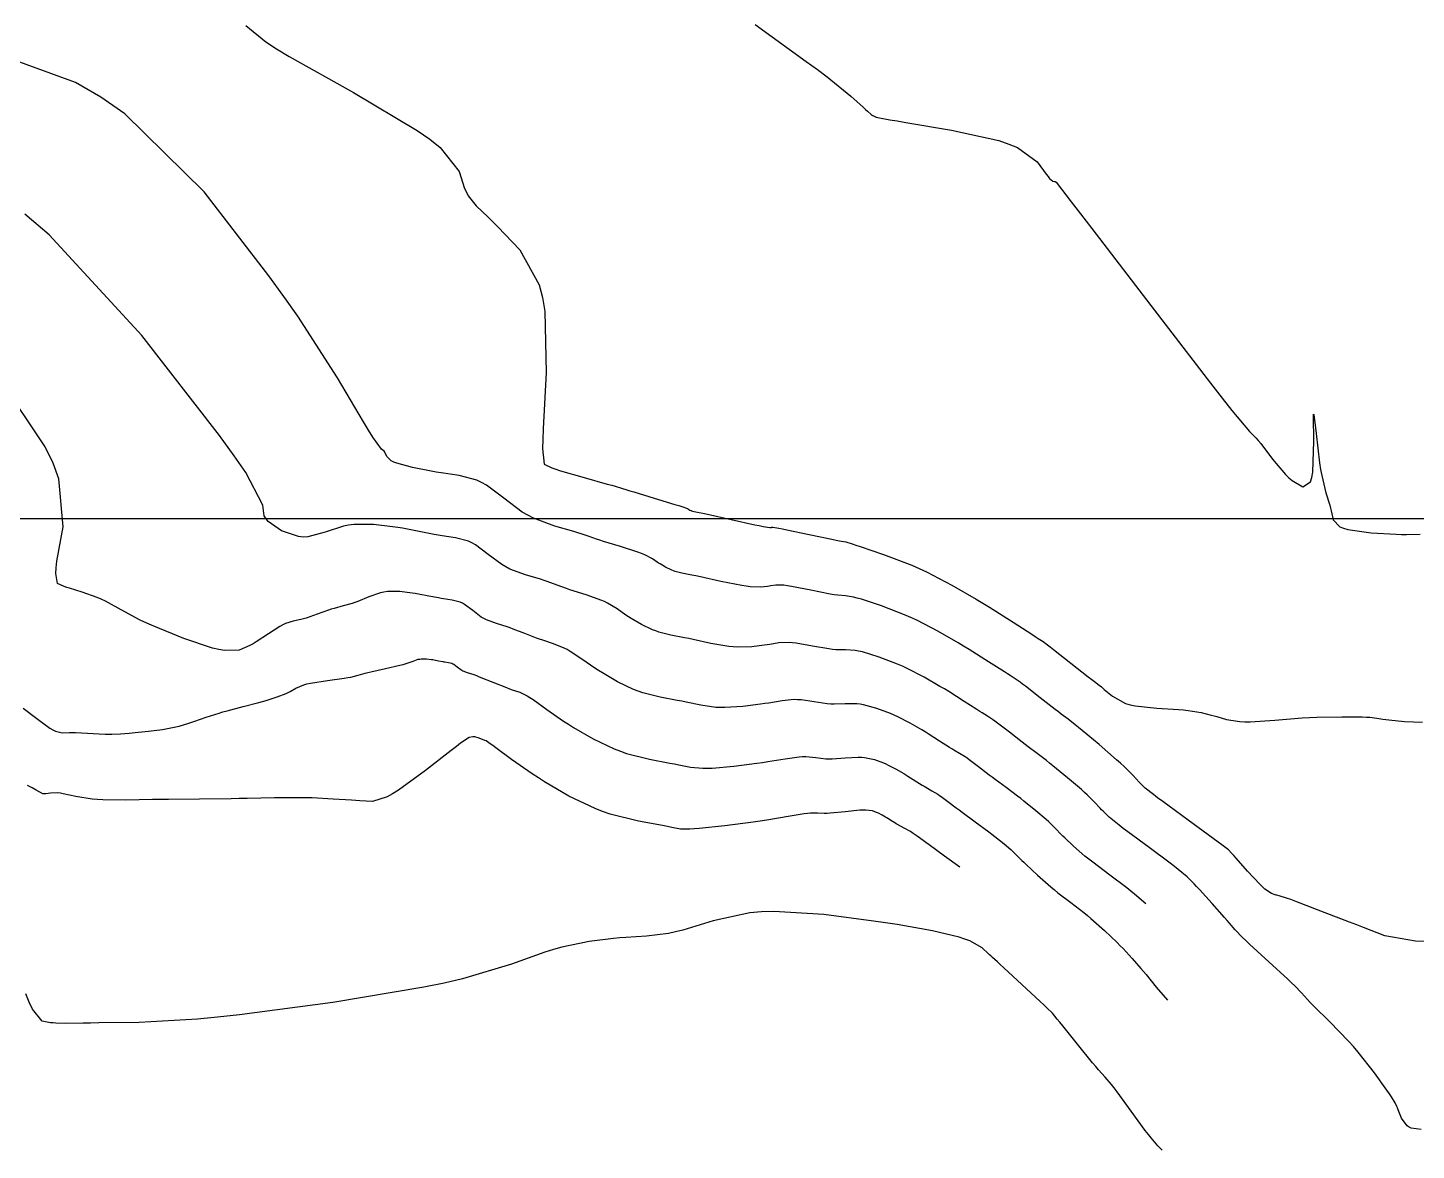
# Model space of a CAD drawing. Header units: metres. Extents: x 837117 to 838479, y 1189012 to 1191015.
# Drawn here: x 837605 to 837662.7, y 1189027.7 to 1189074.3 of the extents above; entities that cross this region are included whole.
import ezdxf

# ---------------------------------------------------------------- set-up
doc = ezdxf.new("R2010")
doc.units = ezdxf.units.M
doc.header["$LTSCALE"] = 0.3
for name, color, linetype in [('COTAS 10', 1, 'Continuous'), ('COTAS INT', 252, 'Continuous'), ('MARCO IMP', 130, 'Continuous')]:
    doc.layers.add(name, color=color, linetype=linetype)

msp = doc.modelspace()

# ---------------------------------------------------------------- linework, layer by layer
at = {"layer": 'COTAS 10'}
for points in [[(837635.206, 1189074.4), (837637.332, 1189072.866), (837637.791, 1189072.525), (837638.193, 1189072.22), (837639.181, 1189071.421), (837639.688, 1189070.962), (837639.789, 1189070.872), (837639.871, 1189070.798), (837640.026, 1189070.662), (837640.07, 1189070.631), (837640.084, 1189070.623), (837640.097, 1189070.615), (837640.151, 1189070.587), (837640.208, 1189070.564), (837640.224, 1189070.558), (837640.24, 1189070.553), (837640.299, 1189070.536), (837640.806, 1189070.447), (837641.104, 1189070.397), (837641.47, 1189070.335), (837643.364, 1189070.017), (837645.333, 1189069.577), (837645.748, 1189069.438), (837646.105, 1189069.291), (837646.922, 1189068.7), (837647.294, 1189068.186), (837647.37, 1189068.088), (837647.435, 1189068.01), (837647.574, 1189067.889), (837647.634, 1189067.886), (837647.649, 1189067.882), (837647.663, 1189067.877), (837647.708, 1189067.848), (837648.335, 1189067.04), (837648.716, 1189066.544), (837649.187, 1189065.93), (837651.637, 1189062.729), (837654.114, 1189059.511), (837654.602, 1189058.886), (837655.004, 1189058.376), (837655.741, 1189057.497), (837655.995, 1189057.246), (837656.093, 1189057.132), (837656.202, 1189056.999), (837656.694, 1189056.359), (837657.232, 1189055.716), (837657.37, 1189055.582), (837657.504, 1189055.466), (837657.947, 1189055.203), (837658.269, 1189055.409), (837658.326, 1189055.588), (837658.368, 1189055.82), (837658.405, 1189057.1), (837658.387, 1189058.138), (837658.395, 1189058.217), (837658.408, 1189058.207), (837658.504, 1189057.419), (837658.647, 1189056.205), (837658.69, 1189055.925), (837658.735, 1189055.671), (837658.91, 1189054.957), (837659.069, 1189054.449), (837659.104, 1189054.323), (837659.134, 1189054.205), (837659.211, 1189053.832), (837659.483, 1189053.551), (837659.637, 1189053.49), (837659.825, 1189053.436), (837660.788, 1189053.303), (837661.82, 1189053.241), (837662.052, 1189053.232), (837662.261, 1189053.226), (837662.819, 1189053.237)], [(837604.811, 1189046.016), (837605.372, 1189045.588), (837605.918, 1189045.195), (837606.04, 1189045.123), (837606.148, 1189045.066), (837606.431, 1189044.995), (837606.73, 1189045.012), (837606.847, 1189045.011), (837606.98, 1189045.008), (837608.211, 1189044.941), (837608.355, 1189044.937), (837608.486, 1189044.935), (837608.856, 1189044.948), (837609.21, 1189044.983), (837609.331, 1189044.995), (837609.462, 1189045.008), (837610.02, 1189045.065), (837610.595, 1189045.137), (837610.737, 1189045.159), (837610.871, 1189045.183), (837611.293, 1189045.278), (837611.691, 1189045.396), (837611.81, 1189045.434), (837611.932, 1189045.475), (837612.405, 1189045.64), (837612.944, 1189045.817), (837613.108, 1189045.865), (837613.278, 1189045.913), (837613.946, 1189046.084), (837614.595, 1189046.248), (837614.753, 1189046.291), (837614.902, 1189046.334), (837615.364, 1189046.484), (837615.726, 1189046.629), (837615.813, 1189046.669), (837615.893, 1189046.71), (837616.134, 1189046.854), (837616.459, 1189046.99), (837616.592, 1189047.025), (837616.743, 1189047.058), (837617.447, 1189047.167), (837618.145, 1189047.261), (837618.294, 1189047.285), (837618.422, 1189047.308), (837618.726, 1189047.382), (837619.006, 1189047.467), (837619.12, 1189047.496), (837619.25, 1189047.527), (837619.85, 1189047.662), (837620.457, 1189047.802), (837620.59, 1189047.837), (837620.708, 1189047.87), (837621.01, 1189047.975), (837621.218, 1189048.046), (837621.277, 1189048.058), (837621.337, 1189048.066), (837621.556, 1189048.066), (837621.77, 1189048.041), (837621.826, 1189048.033), (837621.88, 1189048.024), (837622.064, 1189047.99), (837622.232, 1189047.956), (837622.277, 1189047.948), (837622.32, 1189047.94), (837622.469, 1189047.919), (837622.611, 1189047.88), (837622.65, 1189047.862), (837622.69, 1189047.84), (837622.832, 1189047.734), (837622.982, 1189047.621), (837623.026, 1189047.595), (837623.072, 1189047.571), (837623.247, 1189047.505), (837623.521, 1189047.413), (837623.63, 1189047.372), (837623.752, 1189047.325), (837624.311, 1189047.103), (837624.879, 1189046.876), (837625.006, 1189046.827), (837625.121, 1189046.784), (837625.43, 1189046.677), (837625.74, 1189046.527), (837625.855, 1189046.456), (837625.983, 1189046.373), (837626.553, 1189045.969), (837627.246, 1189045.484), (837627.452, 1189045.351), (837627.664, 1189045.218), (837628.48, 1189044.742), (837629.358, 1189044.325), (837629.609, 1189044.23), (837629.864, 1189044.143), (837630.813, 1189043.904), (837631.667, 1189043.741), (837631.862, 1189043.703), (837632.039, 1189043.668), (837632.527, 1189043.566), (837633.028, 1189043.523), (837633.213, 1189043.525), (837633.417, 1189043.534), (837634.321, 1189043.614), (837635.276, 1189043.734), (837635.513, 1189043.767), (837635.738, 1189043.8), (837636.451, 1189043.919), (837637.034, 1189043.999), (837637.177, 1189044.007), (837637.311, 1189044.01), (837637.731, 1189043.97), (837638.141, 1189043.921), (837638.269, 1189043.918), (837638.404, 1189043.919), (837638.945, 1189043.96), (837639.488, 1189043.991), (837639.624, 1189043.986), (837639.754, 1189043.975), (837640.17, 1189043.883), (837640.535, 1189043.743), (837640.632, 1189043.701), (837640.727, 1189043.657), (837641.059, 1189043.487), (837641.376, 1189043.303), (837641.462, 1189043.252), (837641.548, 1189043.199), (837642.143, 1189042.823), (837642.219, 1189042.777), (837642.293, 1189042.733), (837642.544, 1189042.591), (837642.792, 1189042.444), (837642.863, 1189042.397), (837642.936, 1189042.348), (837643.208, 1189042.147), (837643.554, 1189041.884), (837643.673, 1189041.795), (837643.801, 1189041.7), (837644.349, 1189041.3), (837644.905, 1189040.89), (837645.039, 1189040.789), (837645.164, 1189040.693), (837645.543, 1189040.389), (837645.822, 1189040.149), (837645.885, 1189040.093), (837645.941, 1189040.042), (837646.088, 1189039.895), (837646.281, 1189039.701), (837646.366, 1189039.62), (837646.464, 1189039.527), (837646.932, 1189039.093), (837647.483, 1189038.606), (837647.633, 1189038.48), (837647.783, 1189038.358), (837648.315, 1189037.948), (837648.851, 1189037.535), (837649.002, 1189037.411), (837649.154, 1189037.283), (837649.714, 1189036.784), (837650.237, 1189036.286), (837650.366, 1189036.159), (837650.488, 1189036.036), (837650.869, 1189035.629), (837651.226, 1189035.217), (837651.332, 1189035.091), (837651.441, 1189034.96), (837651.863, 1189034.443), (837652.328, 1189033.902)]]:
    msp.add_lwpolyline(points, dxfattribs=at)
at = {"layer": 'COTAS INT'}
for points in [[(837614.056, 1189074.352), (837614.887, 1189073.674), (837615.326, 1189073.393), (837615.855, 1189073.072), (837618.522, 1189071.575), (837621.177, 1189070.002), (837621.7, 1189069.633), (837622.131, 1189069.292), (837622.92, 1189068.303), (837623.142, 1189067.595), (837623.216, 1189067.433), (837623.295, 1189067.285), (837623.625, 1189066.872), (837624.124, 1189066.399), (837624.309, 1189066.212), (837624.515, 1189066.002), (837625.43, 1189065.045), (837626.236, 1189063.588), (837626.374, 1189063.062), (837626.474, 1189062.483), (837626.529, 1189059.953), (837626.401, 1189057.619), (837626.387, 1189057.165), (837626.382, 1189056.794), (837626.44, 1189056.145), (837626.766, 1189055.996), (837626.931, 1189055.939), (837627.127, 1189055.875), (837628.105, 1189055.59), (837629.064, 1189055.324), (837629.249, 1189055.272), (837629.399, 1189055.23), (837629.65, 1189055.158), (837629.874, 1189055.088), (837630.007, 1189055.047), (837630.171, 1189054.997), (837631.02, 1189054.739), (837631.87, 1189054.479), (837632.035, 1189054.427), (837632.169, 1189054.384), (837632.4, 1189054.303), (837632.434, 1189054.279), (837632.444, 1189054.273), (837632.454, 1189054.266), (837632.494, 1189054.243), (837632.537, 1189054.223), (837632.549, 1189054.218), (837632.562, 1189054.214), (837632.608, 1189054.202), (837632.882, 1189054.143), (837633.038, 1189054.108), (837633.229, 1189054.066), (837634.207, 1189053.849), (837635.187, 1189053.635), (837635.379, 1189053.595), (837635.537, 1189053.563), (837635.82, 1189053.516), (837635.874, 1189053.523), (837635.888, 1189053.525), (837635.9, 1189053.526), (837635.941, 1189053.533), (837636.195, 1189053.491), (837636.342, 1189053.461), (837636.523, 1189053.425), (837637.456, 1189053.229), (837638.388, 1189053.033), (837638.569, 1189052.995), (837638.716, 1189052.966), (837638.969, 1189052.921), (837639.23, 1189052.843), (837639.384, 1189052.792), (837639.572, 1189052.729), (837640.542, 1189052.395), (837641.707, 1189051.948), (837642.017, 1189051.813), (837642.322, 1189051.673), (837643.379, 1189051.129), (837644.39, 1189050.544), (837644.666, 1189050.378), (837644.94, 1189050.211), (837645.916, 1189049.595), (837646.693, 1189049.09), (837646.842, 1189048.993), (837646.963, 1189048.915), (837647.162, 1189048.787), (837647.347, 1189048.645), (837647.459, 1189048.558), (837647.598, 1189048.45), (837648.319, 1189047.888), (837649.042, 1189047.324), (837649.182, 1189047.215), (837649.295, 1189047.127), (837649.487, 1189046.978), (837649.585, 1189046.898), (837649.64, 1189046.852), (837649.707, 1189046.796), (837650.049, 1189046.51), (837650.586, 1189046.219), (837650.776, 1189046.161), (837650.984, 1189046.112), (837651.885, 1189046.014), (837652.786, 1189045.965), (837652.995, 1189045.947), (837653.186, 1189045.928), (837653.728, 1189045.84), (837654.149, 1189045.734), (837654.264, 1189045.703), (837654.378, 1189045.67), (837654.784, 1189045.545), (837655.334, 1189045.462), (837655.539, 1189045.456), (837655.768, 1189045.458), (837656.785, 1189045.523), (837657.923, 1189045.613), (837658.227, 1189045.63), (837658.528, 1189045.644), (837659.576, 1189045.664), (837660.419, 1189045.655), (837660.59, 1189045.649), (837660.734, 1189045.642), (837661.03, 1189045.608), (837661.279, 1189045.561), (837661.393, 1189045.546), (837661.527, 1189045.531), (837662.174, 1189045.472), (837662.921, 1189045.438)], [(837663.159, 1189036.326), (837662.629, 1189036.352), (837661.35, 1189036.567), (837660.466, 1189036.914), (837660.187, 1189037.023), (837659.892, 1189037.138), (837658.703, 1189037.596), (837657.654, 1189037.995), (837657.448, 1189038.072), (837657.278, 1189038.134), (837656.97, 1189038.235), (837656.878, 1189038.253), (837656.845, 1189038.262), (837656.807, 1189038.273), (837656.644, 1189038.327), (837656.379, 1189038.51), (837656.278, 1189038.602), (837656.164, 1189038.712), (837655.655, 1189039.257), (837655.177, 1189039.794), (837655.083, 1189039.898), (837655.006, 1189039.984), (837654.867, 1189040.136), (837654.591, 1189040.342), (837654.428, 1189040.462), (837654.227, 1189040.609), (837653.187, 1189041.369), (837652.131, 1189042.144), (837651.919, 1189042.301), (837651.744, 1189042.432), (837651.402, 1189042.699), (837651.259, 1189042.84), (837651.208, 1189042.894), (837651.153, 1189042.953), (837650.911, 1189043.218), (837650.526, 1189043.6), (837650.38, 1189043.734), (837650.218, 1189043.879), (837649.489, 1189044.505), (837648.781, 1189045.094), (837648.631, 1189045.217), (837648.502, 1189045.323), (837648.202, 1189045.559), (837647.922, 1189045.77), (837647.805, 1189045.86), (837647.67, 1189045.964), (837647.041, 1189046.452), (837646.432, 1189046.925), (837646.31, 1189047.018), (837646.208, 1189047.095), (837646.007, 1189047.238), (837645.796, 1189047.369), (837645.687, 1189047.439), (837645.556, 1189047.523), (837644.9, 1189047.948), (837644.092, 1189048.458), (837643.865, 1189048.596), (837643.637, 1189048.734), (837642.799, 1189049.219), (837641.923, 1189049.669), (837641.671, 1189049.785), (837641.414, 1189049.897), (837640.449, 1189050.267), (837639.617, 1189050.54), (837639.444, 1189050.591), (837639.295, 1189050.63), (837638.963, 1189050.681), (837638.638, 1189050.704), (837638.494, 1189050.726), (837638.326, 1189050.755), (837637.525, 1189050.914), (837636.72, 1189051.071), (837636.551, 1189051.098), (837636.405, 1189051.118), (837636.068, 1189051.13), (837635.86, 1189051.095), (837635.794, 1189051.085), (837635.725, 1189051.076), (837635.445, 1189051.04), (837635.007, 1189051.056), (837634.838, 1189051.077), (837634.648, 1189051.107), (837633.787, 1189051.278), (837632.931, 1189051.467), (837632.744, 1189051.507), (837632.578, 1189051.542), (837632.159, 1189051.628), (837631.887, 1189051.696), (837631.814, 1189051.721), (837631.742, 1189051.748), (837631.491, 1189051.868), (837631.257, 1189052.004), (837631.196, 1189052.042), (837631.137, 1189052.081), (837630.938, 1189052.219), (837630.623, 1189052.381), (837630.49, 1189052.434), (837630.337, 1189052.491), (837629.622, 1189052.724), (837628.909, 1189052.944), (837628.757, 1189052.992), (837628.625, 1189053.035), (837628.315, 1189053.144), (837627.987, 1189053.254), (837627.844, 1189053.297), (837627.678, 1189053.346), (837626.89, 1189053.569), (837625.996, 1189053.906), (837625.763, 1189054.026), (837625.536, 1189054.159), (837624.77, 1189054.735), (837624.045, 1189055.279), (837623.844, 1189055.39), (837623.643, 1189055.484), (837622.916, 1189055.683), (837622.175, 1189055.787), (837621.965, 1189055.822), (837621.754, 1189055.859), (837620.972, 1189056.015), (837620.326, 1189056.189), (837620.199, 1189056.237), (837620.094, 1189056.286), (837619.906, 1189056.461), (837619.848, 1189056.616), (837619.826, 1189056.651), (837619.802, 1189056.683), (837619.693, 1189056.772), (837619.336, 1189057.268), (837619.155, 1189057.557), (837618.939, 1189057.911), (837617.861, 1189059.738), (837616.215, 1189062.294), (837615.641, 1189063.108), (837615.014, 1189063.968), (837612.324, 1189067.456), (837609.034, 1189070.686), (837608.03, 1189071.382), (837606.986, 1189071.993), (837602.877, 1189073.483)], [(837662.869, 1189028.528), (837662.456, 1189028.577), (837662.362, 1189028.621), (837662.278, 1189028.679), (837662.05, 1189029), (837661.907, 1189029.347), (837661.876, 1189029.422), (837661.85, 1189029.486), (837661.786, 1189029.641), (837661.63, 1189029.887), (837661.545, 1189030.009), (837661.443, 1189030.155), (837660.923, 1189030.878), (837660.251, 1189031.736), (837660.053, 1189031.967), (837659.85, 1189032.196), (837659.072, 1189032.997), (837658.398, 1189033.658), (837658.259, 1189033.798), (837658.142, 1189033.918), (837657.893, 1189034.198), (837657.617, 1189034.492), (837657.483, 1189034.621), (837657.323, 1189034.772), (837656.536, 1189035.491), (837655.743, 1189036.215), (837655.579, 1189036.368), (837655.44, 1189036.501), (837655.138, 1189036.813), (837654.905, 1189037.089), (837654.808, 1189037.2), (837654.698, 1189037.326), (837654.186, 1189037.906), (837653.66, 1189038.489), (837653.542, 1189038.616), (837653.435, 1189038.73), (837653.149, 1189039.018), (837652.779, 1189039.322), (837652.619, 1189039.445), (837652.435, 1189039.584), (837651.563, 1189040.229), (837650.681, 1189040.882), (837650.491, 1189041.027), (837650.323, 1189041.157), (837649.912, 1189041.497), (837649.661, 1189041.736), (837649.594, 1189041.803), (837649.529, 1189041.869), (837649.303, 1189042.11), (837648.997, 1189042.414), (837648.882, 1189042.52), (837648.753, 1189042.636), (837648.174, 1189043.133), (837647.575, 1189043.627), (837647.434, 1189043.741), (837647.303, 1189043.845), (837646.918, 1189044.139), (837646.548, 1189044.413), (837646.427, 1189044.505), (837646.298, 1189044.604), (837645.764, 1189045.017), (837645.267, 1189045.399), (837645.161, 1189045.478), (837645.069, 1189045.545), (837644.853, 1189045.689), (837644.628, 1189045.824), (837644.531, 1189045.885), (837644.418, 1189045.957), (837643.885, 1189046.3), (837643.244, 1189046.705), (837643.064, 1189046.815), (837642.883, 1189046.924), (837642.219, 1189047.308), (837641.525, 1189047.665), (837641.324, 1189047.757), (837641.121, 1189047.846), (837640.356, 1189048.139), (837639.663, 1189048.352), (837639.504, 1189048.389), (837639.359, 1189048.417), (837638.957, 1189048.441), (837638.56, 1189048.442), (837638.419, 1189048.457), (837638.264, 1189048.477), (837637.594, 1189048.599), (837636.917, 1189048.717), (837636.76, 1189048.734), (837636.614, 1189048.745), (837636.196, 1189048.726), (837635.819, 1189048.663), (837635.7, 1189048.646), (837635.575, 1189048.628), (837635.07, 1189048.565), (837634.477, 1189048.548), (837634.296, 1189048.56), (837634.108, 1189048.579), (837633.367, 1189048.708), (837632.634, 1189048.867), (837632.45, 1189048.906), (837632.275, 1189048.942), (837631.711, 1189049.053), (837631.213, 1189049.179), (837631.079, 1189049.224), (837630.948, 1189049.274), (837630.487, 1189049.492), (837630.059, 1189049.742), (837629.948, 1189049.812), (837629.84, 1189049.882), (837629.477, 1189050.136), (837629.076, 1189050.379), (837628.945, 1189050.442), (837628.805, 1189050.503), (837628.225, 1189050.708), (837627.646, 1189050.891), (837627.507, 1189050.937), (837627.376, 1189050.982), (837626.981, 1189051.13), (837626.575, 1189051.278), (837626.439, 1189051.322), (837626.292, 1189051.368), (837625.676, 1189051.548), (837625.021, 1189051.794), (837624.85, 1189051.882), (837624.685, 1189051.979), (837624.124, 1189052.401), (837623.593, 1189052.799), (837623.446, 1189052.88), (837623.299, 1189052.949), (837622.767, 1189053.095), (837622.211, 1189053.174), (837622.049, 1189053.202), (837621.883, 1189053.231), (837621.254, 1189053.358), (837620.566, 1189053.489), (837620.363, 1189053.521), (837620.154, 1189053.551), (837619.354, 1189053.646), (837618.539, 1189053.647), (837618.321, 1189053.618), (837618.106, 1189053.577), (837617.356, 1189053.325), (837616.633, 1189053.129), (837616.435, 1189053.124), (837616.237, 1189053.141), (837615.533, 1189053.377), (837614.99, 1189053.769), (837614.894, 1189053.883), (837614.823, 1189054), (837614.766, 1189054.445), (837614.055, 1189055.805), (837613.572, 1189056.499), (837612.965, 1189057.331), (837609.741, 1189061.482), (837605.883, 1189065.674), (837604.877, 1189066.531)], [(837651.432, 1189037.901), (837650.966, 1189038.302), (837650.81, 1189038.428), (837650.643, 1189038.56), (837649.939, 1189039.088), (837649.232, 1189039.62), (837649.062, 1189039.754), (837648.903, 1189039.881), (837648.422, 1189040.295), (837648.063, 1189040.632), (837647.98, 1189040.711), (837647.905, 1189040.785), (837647.696, 1189041.003), (837647.469, 1189041.228), (837647.383, 1189041.307), (837647.287, 1189041.392), (837646.858, 1189041.761), (837646.37, 1189042.16), (837646.237, 1189042.265), (837646.104, 1189042.368), (837645.634, 1189042.72), (837645.175, 1189043.057), (837645.05, 1189043.15), (837644.926, 1189043.244), (837644.486, 1189043.582), (837644.101, 1189043.873), (837644.012, 1189043.938), (837643.93, 1189043.994), (837643.699, 1189044.14), (837643.461, 1189044.279), (837643.375, 1189044.331), (837643.281, 1189044.39), (837642.869, 1189044.653), (837642.396, 1189044.952), (837642.263, 1189045.033), (837642.129, 1189045.113), (837641.639, 1189045.397), (837641.126, 1189045.661), (837640.978, 1189045.729), (837640.828, 1189045.795), (837640.263, 1189046.011), (837639.708, 1189046.163), (837639.564, 1189046.187), (837639.424, 1189046.204), (837638.951, 1189046.2), (837638.482, 1189046.181), (837638.344, 1189046.187), (837638.203, 1189046.199), (837637.662, 1189046.285), (837637.114, 1189046.363), (837636.968, 1189046.371), (837636.824, 1189046.372), (837636.323, 1189046.322), (837635.779, 1189046.232), (837635.607, 1189046.207), (837635.425, 1189046.181), (837634.695, 1189046.09), (837633.947, 1189046.041), (837633.754, 1189046.043), (837633.568, 1189046.051), (837632.947, 1189046.137), (837632.336, 1189046.267), (837632.156, 1189046.304), (837631.971, 1189046.342), (837631.262, 1189046.478), (837630.539, 1189046.661), (837630.344, 1189046.727), (837630.153, 1189046.799), (837629.484, 1189047.117), (837628.862, 1189047.48), (837628.7, 1189047.582), (837628.543, 1189047.683), (837628.015, 1189048.052), (837627.53, 1189048.376), (837627.4, 1189048.449), (837627.272, 1189048.515), (837626.828, 1189048.693), (837626.384, 1189048.837), (837626.257, 1189048.882), (837626.128, 1189048.929), (837625.646, 1189049.116), (837625.164, 1189049.302), (837625.034, 1189049.347), (837624.907, 1189049.391), (837624.461, 1189049.527), (837624.046, 1189049.683), (837623.938, 1189049.739), (837623.833, 1189049.8), (837623.478, 1189050.068), (837623.141, 1189050.32), (837623.048, 1189050.371), (837622.955, 1189050.415), (837622.618, 1189050.507), (837622.265, 1189050.557), (837622.163, 1189050.575), (837622.058, 1189050.593), (837621.659, 1189050.674), (837621.223, 1189050.756), (837621.094, 1189050.777), (837620.962, 1189050.796), (837620.455, 1189050.856), (837619.935, 1189050.855), (837619.794, 1189050.836), (837619.654, 1189050.808), (837619.161, 1189050.64), (837618.703, 1189050.447), (837618.586, 1189050.403), (837618.473, 1189050.365), (837618.097, 1189050.261), (837617.718, 1189050.162), (837617.603, 1189050.127), (837617.483, 1189050.088), (837617.012, 1189049.918), (837616.556, 1189049.756), (837616.445, 1189049.723), (837616.341, 1189049.694), (837616.022, 1189049.629), (837615.698, 1189049.528), (837615.59, 1189049.476), (837615.475, 1189049.414), (837614.996, 1189049.104), (837614.489, 1189048.77), (837614.356, 1189048.693), (837614.226, 1189048.623), (837613.784, 1189048.426), (837613.175, 1189048.408), (837612.939, 1189048.45), (837612.675, 1189048.513), (837611.48, 1189048.911), (837610.238, 1189049.418), (837609.945, 1189049.549), (837609.673, 1189049.676), (837608.875, 1189050.101), (837608.229, 1189050.457), (837608.053, 1189050.54), (837607.878, 1189050.616), (837607.26, 1189050.834), (837606.734, 1189050.995), (837606.617, 1189051.034), (837606.513, 1189051.071), (837606.242, 1189051.187), (837606.163, 1189051.61), (837606.18, 1189051.84), (837606.213, 1189052.12), (837606.475, 1189053.542), (837606.297, 1189055.542), (837606.053, 1189056.186), (837605.724, 1189056.87), (837603.835, 1189059.667)], [(837643.707, 1189039.413), (837643.065, 1189039.88), (837642.428, 1189040.343), (837642.295, 1189040.44), (837642.182, 1189040.523), (837641.931, 1189040.711), (837641.77, 1189040.822), (837641.714, 1189040.857), (837641.653, 1189040.894), (837641.39, 1189041.042), (837641.125, 1189041.188), (837641.063, 1189041.223), (837641.006, 1189041.256), (837640.838, 1189041.359), (837640.7, 1189041.446), (837640.661, 1189041.47), (837640.622, 1189041.493), (837640.479, 1189041.576), (837640.329, 1189041.653), (837640.286, 1189041.673), (837640.242, 1189041.692), (837640.077, 1189041.756), (837639.799, 1189041.786), (837639.684, 1189041.784), (837639.552, 1189041.778), (837638.939, 1189041.72), (837638.326, 1189041.657), (837638.194, 1189041.648), (837638.079, 1189041.643), (837637.8, 1189041.655), (837637.508, 1189041.656), (837637.385, 1189041.644), (837637.243, 1189041.626), (837636.579, 1189041.515), (837635.697, 1189041.369), (837635.419, 1189041.328), (837635.126, 1189041.287), (837633.946, 1189041.139), (837632.887, 1189041.026), (837632.671, 1189041.008), (837632.488, 1189040.995), (837632.108, 1189040.995), (837631.741, 1189041.068), (837631.568, 1189041.102), (837631.363, 1189041.141), (837630.364, 1189041.329), (837629.19, 1189041.625), (837628.874, 1189041.733), (837628.564, 1189041.85), (837627.476, 1189042.367), (837626.466, 1189042.956), (837626.204, 1189043.121), (837625.949, 1189043.286), (837625.091, 1189043.885), (837624.436, 1189044.37), (837624.31, 1189044.464), (837624.207, 1189044.539), (837624.033, 1189044.661), (837623.978, 1189044.682), (837623.95, 1189044.693), (837623.917, 1189044.706), (837623.753, 1189044.773), (837623.568, 1189044.827), (837623.521, 1189044.832), (837623.477, 1189044.834), (837623.333, 1189044.805), (837622.977, 1189044.561), (837622.798, 1189044.426), (837622.584, 1189044.263), (837621.524, 1189043.431), (837620.401, 1189042.613), (837620.149, 1189042.458), (837619.922, 1189042.335), (837619.313, 1189042.147), (837618.794, 1189042.172), (837618.624, 1189042.182), (837618.442, 1189042.193), (837617.69, 1189042.246), (837616.813, 1189042.29), (837616.552, 1189042.297), (837616.284, 1189042.3), (837615.253, 1189042.292), (837614.118, 1189042.27), (837613.784, 1189042.264), (837613.442, 1189042.259), (837612.136, 1189042.245), (837610.839, 1189042.231), (837610.502, 1189042.226), (837610.175, 1189042.221), (837609.073, 1189042.2), (837608.122, 1189042.211), (837607.89, 1189042.225), (837607.672, 1189042.245), (837606.995, 1189042.358), (837606.476, 1189042.469), (837606.357, 1189042.487), (837606.249, 1189042.499), (837605.946, 1189042.497), (837605.755, 1189042.469), (837605.716, 1189042.465), (837605.684, 1189042.463), (837605.621, 1189042.469), (837605.349, 1189042.618), (837605.185, 1189042.706), (837604.983, 1189042.815)], [(837652.106, 1189027.668), (837651.93, 1189027.849), (837651.65, 1189028.179), (837651.537, 1189028.324), (837651.41, 1189028.492), (837650.827, 1189029.295), (837650.246, 1189030.093), (837650.121, 1189030.258), (837650.012, 1189030.399), (837649.746, 1189030.705), (837649.468, 1189031.005), (837649.351, 1189031.142), (837649.217, 1189031.302), (837648.588, 1189032.074), (837647.978, 1189032.831), (837647.855, 1189032.983), (837647.753, 1189033.109), (837647.552, 1189033.352), (837647.315, 1189033.583), (837647.19, 1189033.701), (837647.039, 1189033.843), (837646.28, 1189034.549), (837645.53, 1189035.244), (837645.385, 1189035.377), (837645.267, 1189035.486), (837645.068, 1189035.667), (837644.988, 1189035.738), (837644.945, 1189035.776), (837644.893, 1189035.824), (837644.63, 1189036.065), (837644.119, 1189036.354), (837643.911, 1189036.431), (837643.673, 1189036.507), (837642.575, 1189036.772), (837641.099, 1189037.033), (837640.624, 1189037.106), (837640.119, 1189037.18), (837638.058, 1189037.453), (837635.984, 1189037.581), (837635.472, 1189037.565), (837634.986, 1189037.526), (837633.457, 1189037.196), (837632.21, 1189036.807), (837631.903, 1189036.73), (837631.612, 1189036.667), (837630.699, 1189036.55), (837629.843, 1189036.5), (837629.589, 1189036.478), (837629.327, 1189036.453), (837628.317, 1189036.333), (837627.178, 1189036.102), (837626.834, 1189036.006), (837626.478, 1189035.896), (837625.09, 1189035.385), (837623.06, 1189034.777), (837622.298, 1189034.606), (837621.451, 1189034.433), (837617.671, 1189033.803), (837613.795, 1189033.286), (837612.886, 1189033.186), (837612.049, 1189033.105), (837609.62, 1189032.966), (837607.958, 1189032.95), (837607.604, 1189032.946), (837607.297, 1189032.943), (837606.57, 1189032.932), (837606.161, 1189032.941), (837606.054, 1189032.95), (837605.95, 1189032.961), (837605.595, 1189033.027), (837605.195, 1189033.525), (837605.061, 1189033.81), (837604.918, 1189034.157)]]:
    msp.add_lwpolyline(points, dxfattribs=at)
at = {"layer": 'MARCO IMP'}
msp.add_lwpolyline([(837116.514, 1189053.872), (837116.514, 1191013.872), (838476.514, 1191013.872), (838476.514, 1189053.872), (837116.514, 1189053.872)], dxfattribs=at)

doc.saveas('drawing.dxf')
